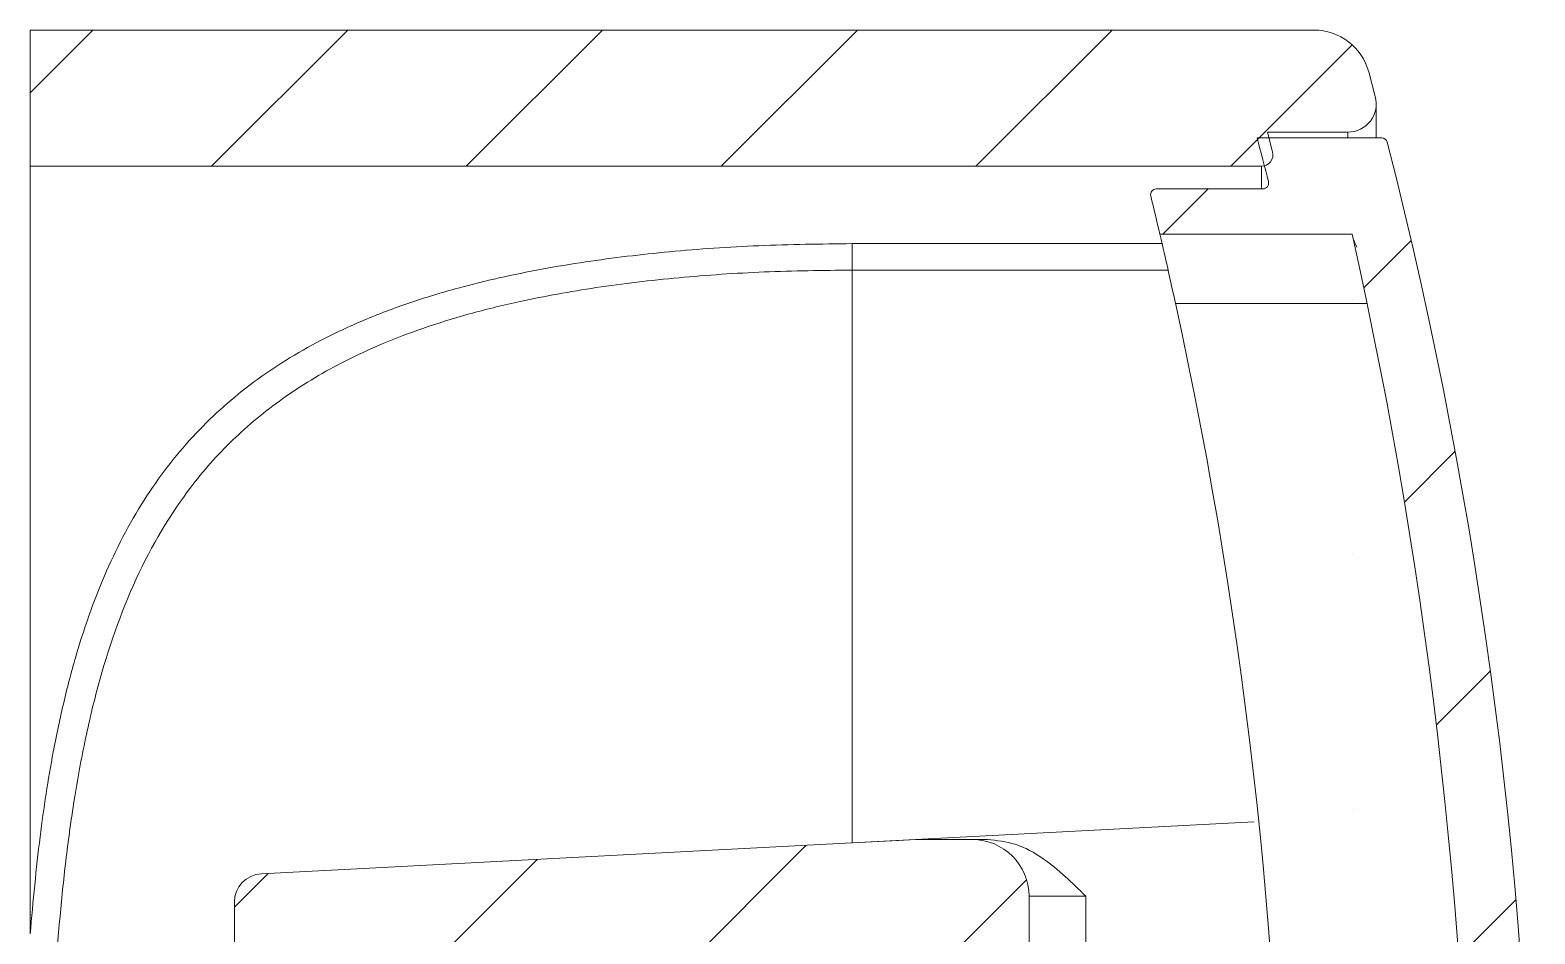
# Model space of a CAD drawing. Extents: x 14808 to 20058, y -13198 to -11680.
# Drawn here: x 15393.49 to 15406.75, y -12616 to -12608.03 of the extents above; entities that cross this region are included whole.
import ezdxf

# ---------------------------------------------------------------- set-up
doc = ezdxf.new("R2010")
doc.units = 0
doc.header["$LTSCALE"] = 7
doc.header["$MEASUREMENT"] = 0
doc.layers.get('0').update_dxf_attribs({"color": 2, "linetype": 'CONTINUOUS'})
pattern_1 = [(45, (-201.2296, 37.0511), (-0.561266, 0.561266), [])]

# ---------------------------------------------------------------- blocks, each defined once
blk = doc.blocks.new('A$C3ED52FEC')
at = {"linetype": 'Continuous', "lineweight": 0}
h = blk.add_hatch(dxfattribs=at)
h.set_pattern_fill('ANSI31', color=2, scale=0.25, style=0)
h.set_pattern_definition(pattern_1)
edge = h.paths.add_edge_path(flags=0)
edge.add_arc((42.0244, 24.075), 0.05, 270, 374.55076)
edge.add_spline(control_points=[(42.0728, 24.0876), (42.0652, 24.1167), (42.0576, 24.1459), (42.0499, 24.175)], knot_values=[0.041487, 0.041487, 0.041487, 0.041487, 0.041844, 0.041844, 0.041844, 0.041844], weights=[1, 1, 1, 1], degree=3, periodic=0)
edge.add_line((42.0499, 24.175), (42.4047, 24.175))
edge.add_arc((42.4047, 24.3), 0.125, 270, 374.89033)
edge.add_spline(control_points=[(42.5255, 24.3321), (42.5159, 24.3683), (42.5062, 24.4044), (42.4964, 24.4406)], knot_values=[0.043636, 0.043636, 0.043636, 0.043636, 0.044079, 0.044079, 0.044079, 0.044079], weights=[1, 1, 1, 1], degree=3, periodic=0)
edge.add_arc((42.2551, 24.375), 0.25, 15.20035, 90.00003)
edge.add_line((42.2551, 24.625), (36.6, 24.625))
edge.add_line((36.6, 24.625), (36.6, 24.025))
edge.add_line((36.6, 24.025), (42.0244, 24.025))
h = blk.add_hatch(dxfattribs=at)
h.set_pattern_fill('ANSI31', color=2, scale=0.25, style=0)
h.set_pattern_definition(pattern_1)
edge = h.paths.add_edge_path(flags=0)
edge.add_arc((21.3954, 19), 20.7269, 346.34219, 346.82274, ccw=False)
edge.add_arc((41.5605, 14.1), 0.025, 166.34219, 270)
edge.add_line((41.5605, 14.075), (42.6097, 14.075))
edge.add_arc((42.6097, 14.1), 0.025, 270, 346.3241)
edge.add_arc((22.4723, 19), 20.75, 346.3241, 374.31696)
edge.add_arc((42.5537, 24.125), 0.025, 14.31696, 90)
edge.add_line((42.5537, 24.15), (42.0048, 24.15))
edge.add_arc((22.4723, 19), 20.2, 14.20271, 14.77065, ccw=False)
edge.add_arc((42.0306, 23.95), 0.025, -90, 14.20271, ccw=False)
edge.add_line((42.0306, 23.925), (41.5605, 23.925))
edge.add_arc((41.5605, 23.9), 0.025, 90, 193.65781)
edge.add_arc((21.3954, 19), 20.7269, 13.17726, 13.65781, ccw=False)
edge.add_line((41.5766, 23.725), (42.423, 23.725))
edge.add_arc((21.3954, 19), 21.5519, -12.66428, 12.66428, ccw=False)
edge.add_line((42.423, 14.275), (41.5766, 14.275))
h = blk.add_hatch(dxfattribs=at)
h.set_pattern_fill('ANSI31', color=2, scale=0.25, style=0)
h.set_pattern_definition(pattern_1)
edge = h.paths.add_edge_path(flags=0)
edge.add_line((37.5, 20.7814), (37.5, 20.25))
edge.add_line((37.5, 20.25), (38, 20.125))
edge.add_line((38, 20.125), (40.375, 20.125))
edge.add_line((40.375, 20.125), (40.375, 19.5625))
edge.add_line((40.375, 19.5625), (41, 19.5625))
edge.add_line((41, 19.5625), (41, 20.8072))
edge.add_arc((40.75, 20.8072), 0.25, 0, 90)
edge.add_line((40.75, 21.0572), (40.5, 21.0572))
edge.add_line((40.5, 21.0572), (37.6185, 20.9062))
edge.add_arc((37.625, 20.7814), 0.125, 93, 180)
at = {"color": 7, "linetype": 'Continuous', "lineweight": 15}
for p, q in [((42.2551, 24.625), (36.6, 24.625)), ((36.6, 24.625), (36.6, 24.025)), ((42.5255, 24.3321), (42.4964, 24.4406)), ((42.5297, 24.15), (42.5297, 24.3)), ((42.5537, 24.15), (42.0048, 24.15)), ((42.0728, 24.0876), (42.0499, 24.175)), ((42.4047, 24.175), (42.0499, 24.175)), ((42.0244, 24.025), (36.6, 24.025)), ((36.6, 20.6414), (36.6, 24.025)), ((42.0306, 23.925), (41.5605, 23.925)), ((42.423, 23.725), (41.5766, 23.725)), ((40.2216, 21.0426), (40.2209, 23.5672)), ((41.6454, 23.4205), (42.4891, 23.4205)), ((40.5, 21.0572), (37.6185, 20.9062)), ((40.2216, 21.0426), (40.425, 21.0533)), ((40.425, 21.0533), (40.5, 21.0572)), ((40.75, 21.0572), (40.5, 21.0572)), ((37.5, 20.25), (37.5, 20.7814)), ((41, 19.5625), (41, 20.8072)), ((41, 20.8072), (41.25, 20.8072))]:
    blk.add_line(p, q, dxfattribs=at)
at = {"color": 8, "linetype": 'Continuous', "lineweight": 15}
for p, q in [((42.4047, 24.175), (42.4047, 24.15)), ((42.0244, 24.025), (42.0244, 23.925)), ((41.5861, 23.6837), (40.2209, 23.6837)), ((41.6126, 23.5672), (40.2209, 23.5672)), ((40.5, 21.0572), (41.9922, 21.1354)), ((41.25, 20.0426), (41.25, 20.8072))]:
    blk.add_line(p, q, dxfattribs=at)
at = {"color": 7, "linetype": 'Continuous', "lineweight": 15}
for centre, radius, start, end in [((42.2551, 24.375), 0.25, 15.20035, 90.00003), ((42.4047, 24.3), 0.125, 270, 14.89033), ((22.4723, 19), 20.2, 14.20271, 14.77065), ((42.5537, 24.125), 0.025, 14.31696, 90), ((22.4723, 19), 20.75, 346.3241, 14.31696), ((42.0244, 24.075), 0.05, 270, 14.55076), ((42.0306, 23.95), 0.025, 270, 14.20271), ((41.5605, 23.9), 0.025, 90, 193.65781), ((21.3954, 19), 20.7269, 13.17726, 13.65781), ((21.3954, 19), 21.5519, 347.33572, 12.66428), ((21.3954, 19), 20.7269, 347.68567, 12.31433), ((40.75, 20.8072), 0.25, 0, 90), ((37.625, 20.7814), 0.125, 93, 180)]:
    blk.add_arc(centre, radius, start, end, dxfattribs=at)
for points, knots in [([(40.2209, 23.6837), (40.0836, 23.682), (39.8129, 23.6786), (39.4191, 23.6508), (39.1011, 23.6133), (38.8531, 23.572), (38.6658, 23.5338), (38.4707, 23.4855), (38.2703, 23.4246), (38.0675, 23.3479), (37.8322, 23.2377), (37.5767, 23.0794), (37.3205, 22.8519), (37.1037, 22.5745), (36.9598, 22.3045), (36.8646, 22.0653), (36.8022, 21.8739), (36.7473, 21.6661), (36.6913, 21.3998), (36.6386, 21.0607), (36.6132, 20.7853), (36.6, 20.6414)], [0, 0, 0, 0, 0.0652018, 0.1285926, 0.1899244, 0.2229612, 0.255858, 0.2887439, 0.3293045, 0.3698533, 0.4106321, 0.4802652, 0.5512026, 0.6245176, 0.7011836, 0.7385649, 0.7774065, 0.8177762, 0.8597342, 0.9267144, 1, 1, 1, 1]), ([(40.2209, 23.6837), (40.2209, 23.6783), (40.2209, 23.6673), (40.2209, 23.6388), (40.2209, 23.6044), (40.2209, 23.5794), (40.2209, 23.5672)], [0, 0, 0, 0, 0.244289, 0.5, 0.755712, 1, 1, 1, 1]), ([(41.6454, 23.4205), (41.6285, 23.4967), (41.5941, 23.6511), (41.5779, 23.7192), (41.5768, 23.724), (41.5766, 23.725)], [0, 0, 0, 0, 0.432179, 0.876793, 1, 1, 1, 1]), ([(41.25, 20.8072), (41.1906, 20.866), (41.0984, 20.9574), (40.9461, 21.0432), (40.8583, 21.0527), (40.817, 21.0572)], [0, 0, 0, 0, 0.488123, 0.758668, 1, 1, 1, 1])]:
    blk.add_open_spline(points, degree=3, knots=knots, dxfattribs=at)
at = {"color": 8, "linetype": 'Continuous', "lineweight": 15}
for points, knots in [([(42.4266, 23.7085), (42.4271, 23.7072), (42.4318, 23.6946), (42.4382, 23.6809), (42.4439, 23.6687)], [0, 0, 0, 0, 0.106408, 1, 1, 1, 1]), ([(40.2209, 23.5672), (40.0913, 23.5656), (39.8349, 23.5624), (39.5185, 23.5404), (39.2732, 23.5147), (39.0943, 23.4907), (38.9231, 23.4625), (38.7406, 23.4262), (38.5496, 23.3796), (38.3537, 23.3202), (38.1721, 23.2527), (37.9635, 23.1585), (37.7389, 23.0276), (37.513, 22.8472), (37.2807, 22.5947), (37.0667, 22.243), (36.9252, 21.8489), (36.8418, 21.5042), (36.7941, 21.2421), (36.7577, 20.9796), (36.7205, 20.6172), (36.6987, 20.3315), (36.6924, 20.1276), (36.6924, 20.125)], [0, 0, 0, 0, 0.059095, 0.116966, 0.146267, 0.174895, 0.20287, 0.230212, 0.266552, 0.301911, 0.336354, 0.369953, 0.427631, 0.484107, 0.539847, 0.632077, 0.725712, 0.772805, 0.820585, 0.862893, 0.905653, 0.99881, 1, 1, 1, 1])]:
    blk.add_open_spline(points, degree=3, knots=knots, dxfattribs=at)
at = {"color": 7, "linetype": 'Continuous', "lineweight": 15}
blk.add_open_spline([(40.75, 21.0572), (40.7529, 21.0572), (40.7588, 21.0572), (40.7976, 21.0572), (40.817, 21.0572)], degree=3, dxfattribs=at)

msp = doc.modelspace()

# ---------------------------------------------------------------- block references
at = {"xscale": 2, "yscale": 2, "zscale": 2}
msp.add_blockref('A$C3ED52FEC', (15320.29, -12657.283), dxfattribs=at)

doc.saveas('drawing.dxf')
